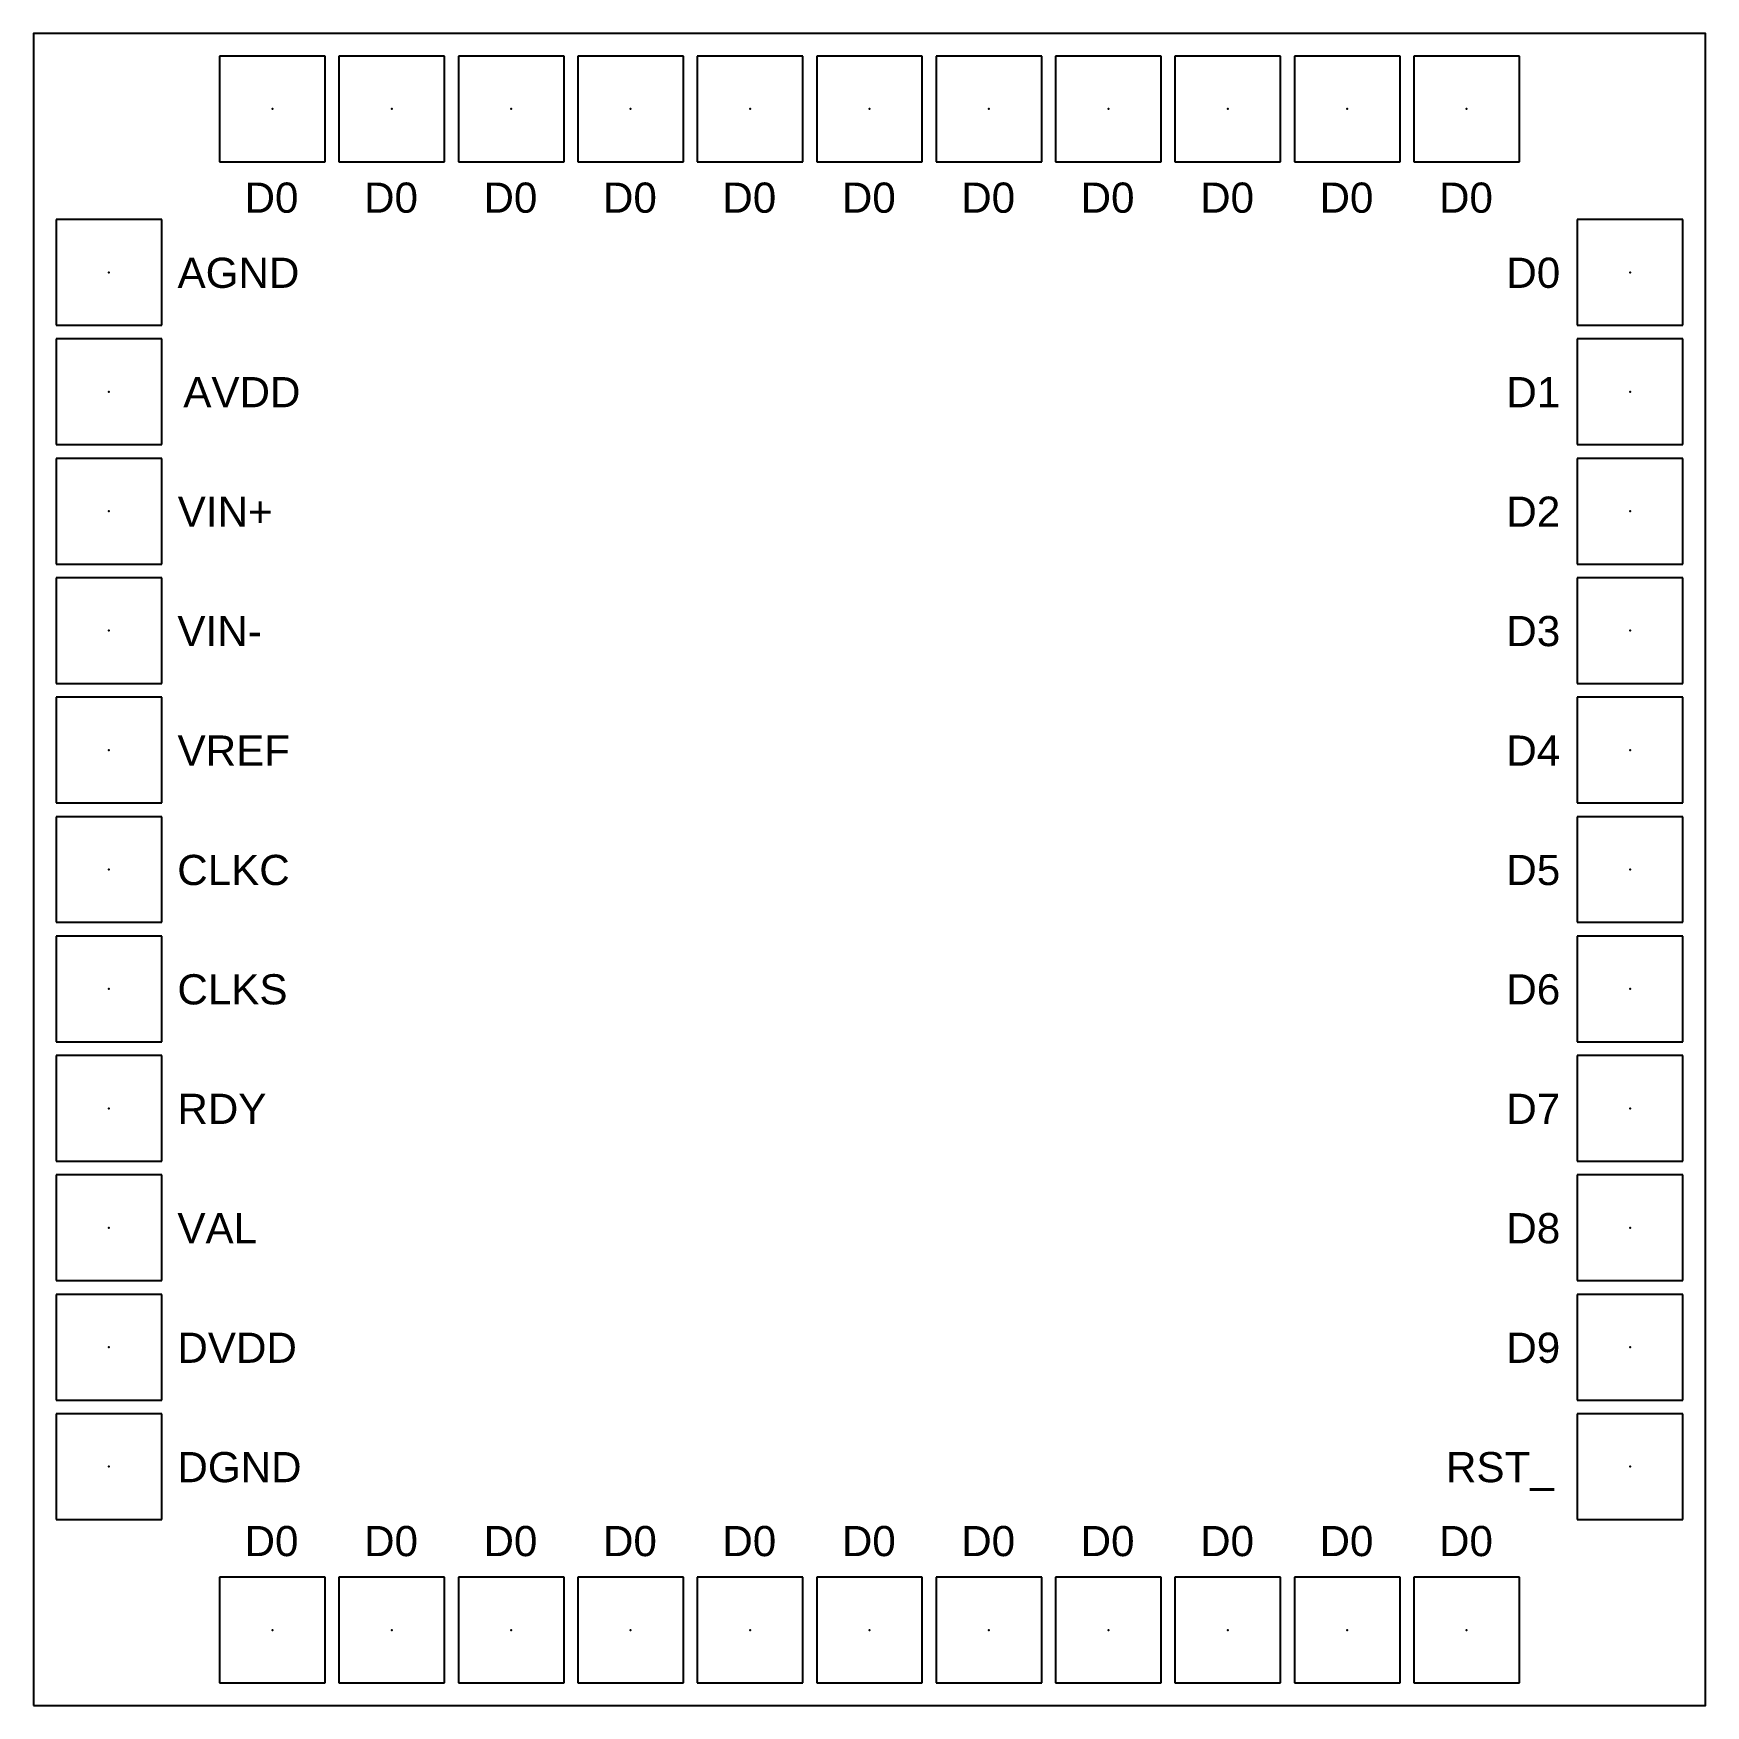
# Model space of a CAD drawing. Header units: millimetres. Extents: x 0 to 1.11, y 0 to 1.11.
import ezdxf

# ---------------------------------------------------------------- set-up
doc = ezdxf.new("R2010")
doc.units = ezdxf.units.MM
doc.header["$LTSCALE"] = 25.4
doc.header["$PDMODE"] = 64
doc.header["$PDSIZE"] = 0.07
doc.styles.get("Standard").update_dxf_attribs({"font": 'arial.ttf'})

msp = doc.modelspace()

# ---------------------------------------------------------------- linework, layer by layer
for p, q in [((0, 1.108), (0, 0)), ((1.108, 0), (1.108, 1.108)), ((0, 0), (1.108, 0))]:
    msp.add_line(p, q)
msp.add_lwpolyline([(0, 0), (1.108, 0), (1.108, 1.108), (0, 1.108)], close=True)
for p in [(0.1583, 1.058), (0.2374, 1.058), (0.3166, 1.058), (0.3957, 1.058), (0.4749, 1.058), (0.554, 1.058), (0.6331, 1.058), (0.7123, 1.058), (0.7914, 1.058), (0.8706, 1.058), (0.9497, 1.058), (0.05, 0.9497), (1.058, 0.9497), (0.05, 0.8706), (1.058, 0.8706), (0.05, 0.7914), (1.058, 0.7914), (0.05, 0.7123), (1.058, 0.7123), (0.05, 0.6331), (1.058, 0.6331), (0.05, 0.554), (1.058, 0.554), (0.05, 0.4749), (1.058, 0.4749), (0.05, 0.3957), (1.058, 0.3957), (0.05, 0.3166), (1.058, 0.3166), (0.05, 0.2374), (1.058, 0.2374), (0.05, 0.1583), (1.058, 0.1583), (0.1583, 0.05), (0.2374, 0.05), (0.3166, 0.05), (0.3957, 0.05), (0.4749, 0.05), (0.554, 0.05), (0.6331, 0.05), (0.7123, 0.05), (0.7914, 0.05), (0.8706, 0.05), (0.9497, 0.05)]:
    msp.add_point(p)

# ---------------------------------------------------------------- texts
for s, p in [('D0', (0.1399, 0.9892)), ('D0', (0.2191, 0.9892)), ('D0', (0.2982, 0.9892)), ('D0', (0.3774, 0.9892)), ('D0', (0.4565, 0.9892)), ('D0', (0.5357, 0.9892)), ('D0', (0.6148, 0.9892)), ('D0', (0.6939, 0.9892)), ('D0', (0.7731, 0.9892)), ('D0', (0.8522, 0.9892)), ('D0', (0.9314, 0.9892)), ('AGND', (0.0955, 0.9394)), ('D0', (0.976, 0.9394)), ('AVDD', (0.0993, 0.8603)), ('D1', (0.976, 0.8603)), ('VIN+', (0.0956, 0.7811)), ('D2', (0.976, 0.7811)), ('VIN-', (0.0954, 0.702)), ('D3', (0.976, 0.702)), ('VREF', (0.0955, 0.6228)), ('D4', (0.976, 0.6228)), ('CLKC', (0.0953, 0.5437)), ('D5', (0.976, 0.5437)), ('CLKS', (0.0954, 0.4646)), ('D6', (0.976, 0.4646)), ('RDY', (0.0954, 0.3854)), ('D7', (0.976, 0.3854)), ('VAL', (0.0954, 0.3063)), ('D8', (0.976, 0.3063)), ('DVDD', (0.0954, 0.2271)), ('D9', (0.976, 0.2271)), ('DGND', (0.0954, 0.148)), ('RST_', (0.936, 0.148)), ('D0', (0.1399, 0.099)), ('D0', (0.2191, 0.099)), ('D0', (0.2982, 0.099)), ('D0', (0.3774, 0.099)), ('D0', (0.4565, 0.099)), ('D0', (0.5357, 0.099)), ('D0', (0.6148, 0.099)), ('D0', (0.6939, 0.099)), ('D0', (0.7731, 0.099)), ('D0', (0.8522, 0.099)), ('D0', (0.9314, 0.099))]:
    msp.add_text(s, height=0.02).set_placement(p)

doc.saveas('drawing.dxf')
